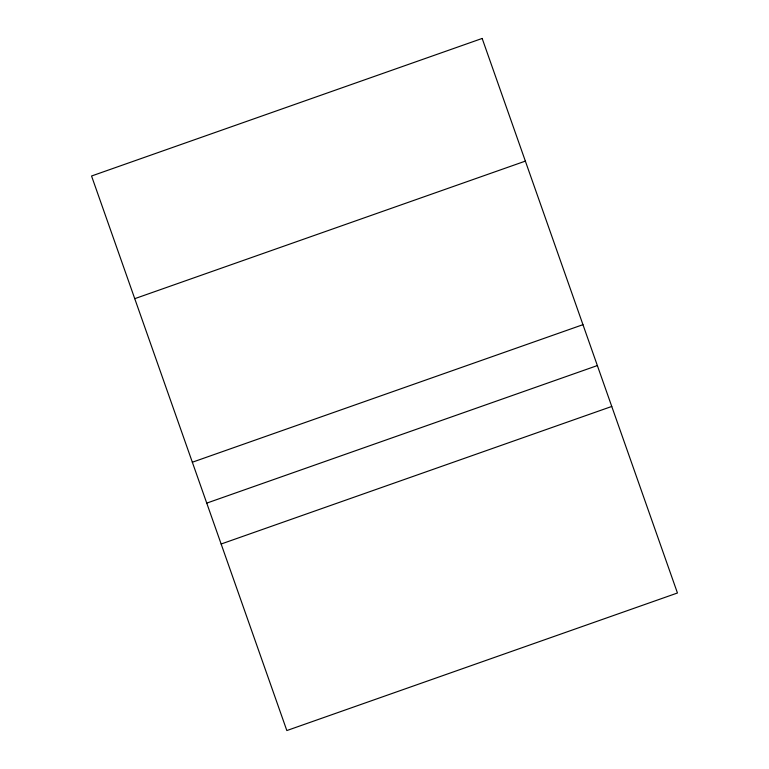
<?xml version="1.0" encoding="UTF-8"?>
<svg xmlns="http://www.w3.org/2000/svg" width="769" height="769" viewBox="0 0 769 769"><rect width="100%" height="100%" fill="white"/><g stroke="black" fill="none" stroke-linecap="round" stroke-linejoin="round"><path stroke-width="1.15" d="M134.748 298.67L525.362 161.115M192.346 462.227L582.96 324.672M206.746 503.118L597.359 365.563M221.145 544.01L611.759 406.455M482.163 38.45L91.549 176.005L286.837 730.55L677.451 592.995L482.163 38.45"/></g></svg>
